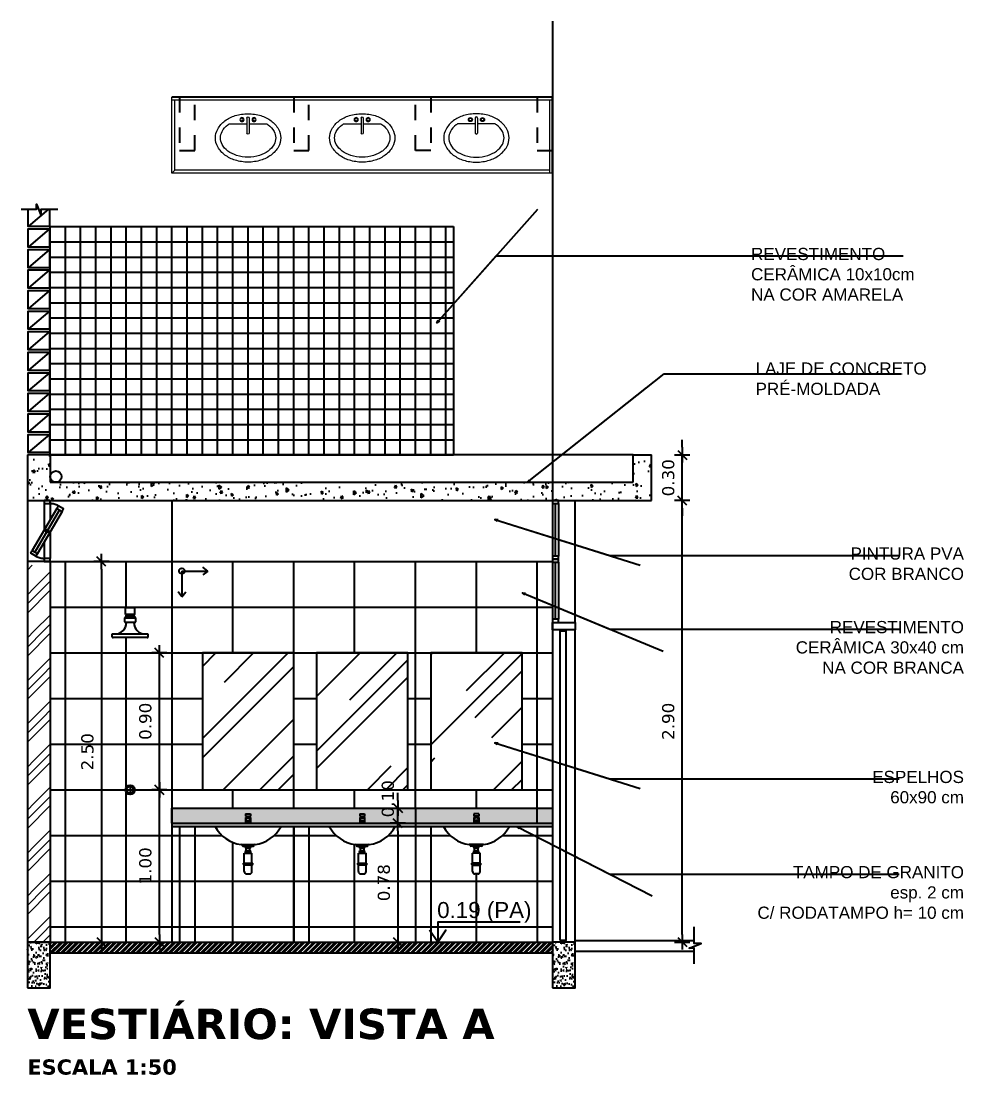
# Model space of a CAD drawing. Header units: inches. Extents: x -64 to 509, y -100 to 268.
# Drawn here: x 29.03 to 35.23, y 30.9 to 37.82 of the extents above; entities that cross this region are included whole.
import ezdxf
from ezdxf.enums import TextEntityAlignment as Align

# ---------------------------------------------------------------- set-up
doc = ezdxf.new("R2010")
doc.units = ezdxf.units.IN
doc.header["$MEASUREMENT"] = 0
doc.header["$PDMODE"] = 35
doc.linetypes.add('HIDDEN2', pattern=[0.1875, 0.125, -0.0625])
doc.linetypes.add('TRAÇO-2PTOS_P', pattern=[0.625, 0.25, -0.125, 0, -0.125, 0, -0.125])
for name, color, linetype in [('ARQ-ALV-PROJEÇÃO', 8, 'TRAÇO-2PTOS_P'), ('ARQ-ALV-VISTA1', 1, 'Continuous'), ('ARQ-ALV-VISTA2', 2, 'Continuous'), ('ARQ-CTA-1_050', 1, 'Continuous'), ('ARQ-CTA-1_200', 1, 'Continuous'), ('ARQ-HTC', 9, 'Continuous'), ('ARQ-PIS-VISTA1', 1, 'Continuous'), ('ARQ-PIS-VISTA2', 2, 'Continuous'), ('ARQ-SMB-1_050', 1, 'Continuous'), ('ARQ_HIDRO', 4, 'Continuous'), ('ARQ_REBOCO', 4, 'Continuous'), ('BL-SAN-01', 1, 'Continuous'), ('COTA', 1, 'Continuous'), ('HACHURA', 1, 'Continuous'), ('Nivel', 2, 'Continuous'), ('VISTA1', 1, 'Continuous')]:
    doc.layers.add(name, color=color, linetype=linetype)
doc.layers.add('BANHEIRO', color=1, linetype='Continuous', lineweight=20)
doc.layers.add('HAT', color=8, linetype='Continuous', lineweight=15)
doc.styles.add('ARIAL', font='arial.ttf')
doc.styles.add('FNDE Texto Cota 0050', font='verdana.ttf', dxfattribs={"height": 0.08})
doc.styles.add('ROMANS', font='arial.ttf')
doc.styles.get("Standard").update_dxf_attribs({"font": 'verdana.ttf'})
doc.dimstyles.new('COTA 50', dxfattribs={"dimtxt": 0.08, "dimasz": 0.02, "dimexe": 0.1, "dimexo": 0.2, "dimgap": 0.025, "dimtad": 1, "dimrnd": 0.01, "dimzin": 4, "dimdsep": 46, "dimtxsty": 'ROMANS', "dimblk": 'ARCHTICK', "dimcen": 0.2, "dimclrd": 1, "dimclrt": 1, "dimadec": 0, "dimazin": 0, "dimtfac": 1.777778, "dimtix": 1, "dimtmove": 2, "dimatfit": 3, "dimldrblk": 'ARCHTICK', "dimfxl": 0.25, "dimfxlon": 1, "dimtolj": 1, "dimtzin": 0, "dimarcsym": 0})
doc.dimstyles.new('FNDE 1-0050', dxfattribs={"dimscale": 5, "dimtxt": 0.08, "dimasz": 0.01, "dimexe": 0.15, "dimexo": 0.15, "dimgap": 0.01, "dimtad": 1, "dimzin": 1, "dimdsep": 46, "dimtxsty": 'FNDE Texto Cota 0050', "dimblk": 'tic', "dimcen": 0.015, "dimdle": 0.15, "dimse1": 1, "dimse2": 1, "dimclrd": 251, "dimclre": 251, "dimclrt": 256, "dimaunit": 1, "dimadec": 3, "dimazin": 0, "dimtfac": 1, "dimtix": 1, "dimtmove": 2, "dimatfit": 3, "dimldrblk": 'tic', "dimfxl": 0.15, "dimtvp": 1, "dimtolj": 1, "dimtzin": 0, "dimarcsym": 0})

# ---------------------------------------------------------------- blocks, each defined once
blk = doc.blocks.new('tic')
at = {"color": 251}
for p, q in [((-1, 0), (1, 0)), ((0, -1), (0, 1))]:
    blk.add_line(p, q, dxfattribs=at)
blk.add_line((-0.6, -0.6), (0.6, 0.6))
blk = doc.blocks.new('*D543')
at = {"layer": 'ARQ-CTA-1_050', "color": 251, "lineweight": -2, "transparency": 16777216}
blk.add_line((33.3778, 31.8204), (33.3778, 34.6204), dxfattribs=at)
at = {"layer": 'DEFPOINTS', "color": 0, "transparency": 16777216}
for p in [(33.2036, 34.6704), (33.3778, 34.6704), (32.9923, 31.7704)]:
    blk.add_point(p, dxfattribs=at)
at = {"layer": 'ARQ-CTA-1_050', "color": 251, "lineweight": -2, "transparency": 16777216, "xscale": 0.05, "yscale": 0.05, "zscale": 0.05}
for p, rotation in [((33.3778, 34.6704), 90), ((33.3778, 31.7704), 270)]:
    blk.add_blockref('tic', p, dxfattribs=dict(at, rotation=rotation))
at = {"layer": 'ARQ-CTA-1_050', "transparency": 16777216, "insert": (33.2861, 33.2204), "char_height": 0.08, "attachment_point": 5, "rotation": 90, "style": 'FNDE Texto Cota 0050'}
blk.add_mtext('\\A1;2.90', dxfattribs=at)
blk = doc.blocks.new('_ArchTick')
at = {"color": 0, "linetype": 'ByBlock', "const_width": 0.15}
blk.add_lwpolyline([(-0.5, -0.5), (0.5, 0.5)], dxfattribs=at)
blk = doc.blocks.new('*D567')
at = {"layer": 'ARQ-CTA-1_050', "color": 251, "lineweight": -2, "transparency": 16777216}
for p, q in [((33.3778, 35.0204), (33.3778, 35.0704)), ((33.3778, 34.6704), (33.3778, 34.9704)), ((33.3778, 34.6204), (33.3778, 34.5704))]:
    blk.add_line(p, q, dxfattribs=at)
at = {"layer": 'DEFPOINTS', "color": 0, "transparency": 16777216}
for p in [(33.2036, 34.9704), (33.3778, 34.9704), (33.2036, 34.6704)]:
    blk.add_point(p, dxfattribs=at)
at = {"layer": 'ARQ-CTA-1_050', "color": 251, "lineweight": -2, "transparency": 16777216, "xscale": 0.05, "yscale": 0.05, "zscale": 0.05}
for p, rotation in [((33.3778, 34.9704), 270), ((33.3778, 34.6704), 90)]:
    blk.add_blockref('tic', p, dxfattribs=dict(at, rotation=rotation))
at = {"layer": 'ARQ-CTA-1_050', "transparency": 16777216, "insert": (33.2861, 34.8204), "char_height": 0.08, "attachment_point": 5, "rotation": 90, "style": 'FNDE Texto Cota 0050'}
blk.add_mtext('\\A1;0.30', dxfattribs=at)
blk = doc.blocks.new('*D569')
at = {"layer": 'ARQ-CTA-1_050', "color": 251, "lineweight": -2, "transparency": 16777216}
blk.add_line((31.5096, 32.5004), (31.5096, 31.8204), dxfattribs=at)
at = {"layer": 'DEFPOINTS', "color": 0, "transparency": 16777216}
for p in [(31.3869, 32.5504), (31.3869, 31.7704), (31.5096, 31.7704)]:
    blk.add_point(p, dxfattribs=at)
at = {"layer": 'ARQ-CTA-1_050', "color": 251, "lineweight": -2, "transparency": 16777216, "xscale": 0.05, "yscale": 0.05, "zscale": 0.05}
for p, rotation in [((31.5096, 32.5504), 90), ((31.5096, 31.7704), 270)]:
    blk.add_blockref('tic', p, dxfattribs=dict(at, rotation=rotation))
at = {"layer": 'ARQ-CTA-1_050', "transparency": 16777216, "insert": (31.4178, 32.1604), "char_height": 0.08, "attachment_point": 5, "rotation": 90, "style": 'FNDE Texto Cota 0050'}
blk.add_mtext('\\A1;0.78', dxfattribs=at)
blk = doc.blocks.new('*D570')
at = {"layer": 'ARQ-CTA-1_050', "color": 251, "lineweight": -2, "transparency": 16777216}
for p, q in [((31.5096, 32.7004), (31.5096, 32.7504)), ((31.5096, 32.5504), (31.5096, 32.6504)), ((31.5096, 32.5004), (31.5096, 32.4504))]:
    blk.add_line(p, q, dxfattribs=at)
at = {"layer": 'DEFPOINTS', "color": 0, "transparency": 16777216}
for p in [(31.3869, 32.6504), (31.5096, 32.6504), (31.3869, 32.5504)]:
    blk.add_point(p, dxfattribs=at)
at = {"layer": 'ARQ-CTA-1_050', "color": 251, "lineweight": -2, "transparency": 16777216, "xscale": 0.05, "yscale": 0.05, "zscale": 0.05}
for p, rotation in [((31.5096, 32.6504), 270), ((31.5096, 32.5504), 90)]:
    blk.add_blockref('tic', p, dxfattribs=dict(at, rotation=rotation))
at = {"layer": 'ARQ-CTA-1_050', "transparency": 16777216, "insert": (31.4438, 32.7116), "char_height": 0.08, "attachment_point": 5, "rotation": 90, "style": 'FNDE Texto Cota 0050'}
blk.add_mtext('\\A1;0.10', dxfattribs=at)
blk = doc.blocks.new('*D574')
at = {"layer": 'ARQ-CTA-1_050', "color": 251, "lineweight": -2, "transparency": 16777216}
blk.add_line((29.9423, 31.8204), (29.9423, 32.7204), dxfattribs=at)
at = {"layer": 'DEFPOINTS', "color": 0, "transparency": 16777216}
for p in [(29.9423, 32.7704), (30.0252, 32.7704), (30.0252, 31.7704)]:
    blk.add_point(p, dxfattribs=at)
at = {"layer": 'ARQ-CTA-1_050', "color": 251, "lineweight": -2, "transparency": 16777216, "xscale": 0.05, "yscale": 0.05, "zscale": 0.05}
for p, rotation in [((29.9423, 32.7704), 90), ((29.9423, 31.7704), 270)]:
    blk.add_blockref('tic', p, dxfattribs=dict(at, rotation=rotation))
at = {"layer": 'ARQ-CTA-1_050', "transparency": 16777216, "insert": (29.8507, 32.2704), "char_height": 0.08, "attachment_point": 5, "rotation": 90, "style": 'FNDE Texto Cota 0050'}
blk.add_mtext('\\A1;1.00', dxfattribs=at)
blk = doc.blocks.new('*D575')
at = {"layer": 'ARQ-CTA-1_050', "color": 251, "lineweight": -2, "transparency": 16777216}
blk.add_line((29.9423, 32.8204), (29.9423, 33.6204), dxfattribs=at)
at = {"layer": 'DEFPOINTS', "color": 0, "transparency": 16777216}
for p in [(29.9423, 33.6704), (30.2252, 33.6704), (30.0252, 32.7704)]:
    blk.add_point(p, dxfattribs=at)
at = {"layer": 'ARQ-CTA-1_050', "color": 251, "lineweight": -2, "transparency": 16777216, "xscale": 0.05, "yscale": 0.05, "zscale": 0.05}
for p, rotation in [((29.9423, 33.6704), 90), ((29.9423, 32.7704), 270)]:
    blk.add_blockref('tic', p, dxfattribs=dict(at, rotation=rotation))
at = {"layer": 'ARQ-CTA-1_050', "transparency": 16777216, "insert": (29.8507, 33.2204), "char_height": 0.08, "attachment_point": 5, "rotation": 90, "style": 'FNDE Texto Cota 0050'}
blk.add_mtext('\\A1;0.90', dxfattribs=at)
blk = doc.blocks.new('*D576')
at = {"layer": 'ARQ-CTA-1_050', "color": 251, "lineweight": -2, "transparency": 16777216}
blk.add_line((29.5618, 34.2204), (29.5618, 31.8204), dxfattribs=at)
at = {"layer": 'DEFPOINTS', "color": 0, "transparency": 16777216}
for p in [(29.6252, 34.2704), (29.5618, 31.7704), (29.6252, 31.7704)]:
    blk.add_point(p, dxfattribs=at)
at = {"layer": 'ARQ-CTA-1_050', "color": 251, "lineweight": -2, "transparency": 16777216, "xscale": 0.05, "yscale": 0.05, "zscale": 0.05}
for p, rotation in [((29.5618, 34.2704), 90), ((29.5618, 31.7704), 270)]:
    blk.add_blockref('tic', p, dxfattribs=dict(at, rotation=rotation))
at = {"layer": 'ARQ-CTA-1_050', "transparency": 16777216, "insert": (29.4701, 33.0204), "char_height": 0.08, "attachment_point": 5, "rotation": 90, "style": 'FNDE Texto Cota 0050'}
blk.add_mtext('\\A1;2.50', dxfattribs=at)
blk = doc.blocks.new('CUBAB2')
for p, q in [((0.0666, 0.1231), (0.0666, 0.0077)), ((0.0281, 0.0077), (0.1266, 0.0077)), ((0.0281, -0.007), (0.1266, -0.007)), ((0.0666, -0.007), (0.0666, -0.1231))]:
    blk.add_line(p, q)
for centre, radius in [((0.0383, 0.04), 0.0134), ((0.0383, 0.04), 0.00926), ((0.0383, -0.0393), 0.0134), ((0.0383, -0.0393), 0.00926)]:
    blk.add_circle(centre, radius)
for centre, radius, start, end in [((0.159, 0.0951), 0.1194, 90, 119.19238), ((0.159, 0.0951), 0.1194, 60.80762, 90), ((0.2248, 0.0195), 0.2219, 143.44753, 162.92883), ((0.1846, 0.0494), 0.1718, 119.19238, 143.44753), ((0.1846, 0.0494), 0.139, 119.19238, 143.44753), ((0.159, 0.0951), 0.0866, 90, 119.19238), ((0.159, 0.0951), 0.0866, 60.80762, 90), ((0.1335, 0.0494), 0.139, 36.55247, 60.80762), ((0.1335, 0.0494), 0.1718, 36.55247, 60.80762), ((0.0932, 0.0195), 0.2219, 17.07117, 36.55247), ((0.2883, 0), 0.2883, 162.92883, 180), ((0.2248, 0.0195), 0.1891, 143.44753, 146.77962), ((0.0932, 0.0195), 0.1891, 17.07117, 36.55247), ((0.0297, 0), 0.2555, 360, 17.07117), ((0.0297, 0), 0.2883, 360, 17.07117), ((0.2883, 0), 0.2883, 180, 197.07117), ((0.0281, 0.0003), 0.00737, 90, 270), ((0.1266, 0.0003), 0.00737, 270, 90), ((0.0297, 0), 0.2883, 342.92883, 360), ((0.0297, 0), 0.2555, 342.92883, 0), ((0.2248, -0.0195), 0.2219, 197.07117, 216.55247), ((0.2248, -0.0195), 0.1891, 213.22038, 216.55247), ((0.1846, -0.0494), 0.139, 216.55247, 240.80762), ((0.1335, -0.0494), 0.139, 299.19238, 323.44753), ((0.0932, -0.0195), 0.1891, 323.44753, 342.92883), ((0.0932, -0.0195), 0.2219, 323.44753, 342.92883), ((0.1846, -0.0494), 0.1718, 216.55247, 240.80762), ((0.159, -0.0951), 0.1194, 240.80762, 270), ((0.159, -0.0951), 0.0866, 240.80762, 270), ((0.159, -0.0951), 0.0866, 270, 299.19238), ((0.159, -0.0951), 0.1194, 270, 299.19238), ((0.1335, -0.0494), 0.1718, 299.19238, 323.44753)]:
    blk.add_arc(centre, radius, start, end)

msp = doc.modelspace()

# ---------------------------------------------------------------- hatches: boundary and pattern name
at = {"layer": 'ARQ-HTC'}
h = msp.add_hatch(dxfattribs=at)
h.set_pattern_fill('_USER', color=256, scale=0.1, style=0, double=1, pattern_type=0)
h.set_pattern_definition([(180, (47.22525, 36.47037), (0, 0.1), []), (90, (47.22525, 36.47037), (0.1, 6e-18), [])])
h.paths.add_polyline_path([(31.8752, 36.4704), (29.2252, 36.4704), (29.2252, 34.9704), (31.8752, 34.9704)])
h = msp.add_hatch(dxfattribs=at)
h.set_pattern_fill('STEEL', color=256, scale=0.2)
h.set_pattern_definition([(45, (-9.71085, 5e-13), (-0.01767767, 0.01767767), []), (45, (-9.71085, 0.0125), (-0.01767767, 0.01767767), [])])
h.paths.add_polyline_path([(32.5252, 31.7704), (29.2252, 31.7704), (29.2252, 31.7004), (32.5252, 31.7004)])
at = {"layer": 'ARQ-PIS-VISTA2'}
h = msp.add_hatch(dxfattribs=at)
h.set_pattern_fill('AR-SAND', color=1, scale=0.02)
h.set_pattern_definition([(37.5, (0, 0), (-0.001259867, 0.038536475), [0, -0.0304, 0, -0.034, 0, -0.0325]), (7.5, (0, 0), (0.035395534, 0.05644292), [0, -0.0164, 0, -0.0274, 0, -0.0105]), (327.5, (-0.0246, 0), (0.062282837, 0.00011318), [0, -0.01, 0, -0.036, 0, -0.047]), (317.5, (-0.0246, 0), (0.06012253, 0.01755351), [0, -0.005, 0, -0.0236, 0, -0.027])])
h.paths.add_polyline_path([(31.6252, 32.6504), (30.0252, 32.6504), (30.0252, 32.5504), (30.5092, 32.5504), (30.5092, 32.5894), (30.5132, 32.5894), (30.5132, 32.5974), (30.5092, 32.5974), (30.5092, 32.6134), (30.5412, 32.6134), (30.5412, 32.5974), (30.5372, 32.5974), (30.5372, 32.5894), (30.5412, 32.5894), (30.5412, 32.5504), (31.2592, 32.5504), (31.2592, 32.5894), (31.2632, 32.5894), (31.2632, 32.5974), (31.2592, 32.5974), (31.2592, 32.6134), (31.2912, 32.6134), (31.2912, 32.5974), (31.2872, 32.5974), (31.2872, 32.5894), (31.2912, 32.5894), (31.2912, 32.5504), (31.6252, 32.5504)])
h.paths.add_polyline_path([(32.0092, 32.6134), (32.0412, 32.6134), (32.0412, 32.5974), (32.0372, 32.5974), (32.0372, 32.5894), (32.0412, 32.5894), (32.0412, 32.5504), (32.4252, 32.5504), (32.4252, 32.6504), (31.6252, 32.6504), (31.6252, 32.5504), (32.0093, 32.5504), (32.0093, 32.5894), (32.0132, 32.5894), (32.0132, 32.5974), (32.0092, 32.5974)])
h.paths.add_polyline_path([(32.5252, 32.5504), (31.6252, 32.5504), (31.6252, 32.5304), (32.5252, 32.5304)])
h.paths.add_polyline_path([(32.5252, 32.6504), (32.4252, 32.6504), (32.4252, 32.5504), (32.5252, 32.5504)])
h.paths.add_polyline_path([(31.6252, 32.5504), (31.2912, 32.5504), (30.0252, 32.5504), (30.0252, 32.5304), (31.6252, 32.5304)])
at = {"layer": 'COTA'}
h = msp.add_hatch(dxfattribs=at)
h.set_pattern_fill('AR-CONC', color=256, scale=0.025, angle=45, style=0)
h.set_pattern_definition([(95, (-29.65685, -4.40286), (0.137888, 0.11570177), [0.01875, -0.20625]), (40, (-29.65685, -4.40286), (-0.15749804, 0.10844204), [0.015, -0.165]), (145.45144, (-29.64536, -4.39322), (-0.01961004, 0.2241438), [0.01593505, -0.17528553]), (91.1842, (-29.6922, -4.3675), (0.21792335, 0.15940344), [0.028125, -0.309375]), (141.63564, (-29.67404, -4.35422), (-0.006975, 0.3374279), [0.0239026, -0.2629284]), (36.18416, (-29.6922, -4.3675), (-0.006975, 0.3374279), [0.0225, -0.2475]), (66, (-29.66569, -4.35867), (0.1766929, 0.03434562), [0.01875, -0.20625]), (11, (-29.66569, -4.35867), (-0.08517715, 0.1712021), [0.015, -0.165]), (116.45144, (-29.65096, -4.3558), (0.09151574, 0.20554773), [0.01593505, -0.17528553]), (82.5, (-29.65685, -4.40286), (-0.056698296, 0.060997454), [0, -0.163, 0, -0.1675, 0, -0.165625]), (52.5, (-29.65685, -4.40286), (-0.02321824, 0.11622736), [0, -0.0955, 0, -0.15925, 0, -0.063125]), (12.5, (-29.69627, -4.442284), (0.09835454, 0.09038019), [0, -0.0625, 0, -0.195, 0, -0.25875]), (2.5, (-29.71395, -4.45996), (0.0853975, 0.12078995), [0, -0.08125, 0, -0.1295, 0, -0.18375])])
h.paths.add_polyline_path([(33.0552, 34.7904), (29.2252, 34.7904), (29.2252, 34.9704), (29.0752, 34.9704), (29.0752, 34.6704), (33.1752, 34.6704), (33.1752, 34.9704), (33.0552, 34.9704)])
h = msp.add_hatch(dxfattribs=at)
h.set_pattern_fill('AR-CONC', color=256, scale=0.01, angle=45, style=0)
h.set_pattern_definition([(95, (0, 0), (0.0551552, 0.04628071), [0.0075, -0.0825]), (40, (0, 0), (-0.06299922, 0.04337681), [0.006, -0.066]), (145.45144, (0.004596, 0.00386), (-0.00784402, 0.08965752), [0.00637402, -0.07011421]), (91.1842, (-0.01414, 0.01414), (0.08716934, 0.06376138), [0.01125, -0.12375]), (141.63564, (-0.00688, 0.01946), (-0.00279, 0.13497117), [0.00956103, -0.10517138]), (36.18416, (-0.01414, 0.01414), (-0.00279, 0.13497117), [0.009, -0.099]), (66, (-0.003536, 0.01768), (0.07067716, 0.01373825), [0.0075, -0.0825]), (11, (-0.003536, 0.01768), (-0.03407086, 0.06848084), [0.006, -0.066]), (116.45144, (0.002354, 0.01882), (0.0366063, 0.08221909), [0.00637402, -0.07011421]), (82.5, (0, 0), (-0.022679319, 0.024398982), [0, -0.0652, 0, -0.067, 0, -0.06625]), (52.5, (0, 0), (-0.009287294, 0.046490945), [0, -0.0382, 0, -0.0637, 0, -0.02525]), (12.5, (-0.015768, -0.015768), (0.039341817, 0.036152076), [0, -0.025, 0, -0.078, 0, -0.1035]), (2.5, (-0.02284, -0.02284), (0.034159, 0.04831598), [0, -0.0325, 0, -0.0518, 0, -0.0735])])
h.paths.add_polyline_path([(29.2252, 31.7704), (29.0752, 31.7704), (29.0752, 31.4704), (29.2252, 31.4704)])
h = msp.add_hatch(dxfattribs=at)
h.set_pattern_fill('AR-CONC', color=256, scale=0.01, angle=45, style=0)
h.set_pattern_definition([(95, (3.45, 0), (0.0551552, 0.04628071), [0.0075, -0.0825]), (40, (3.45, 0), (-0.06299922, 0.04337681), [0.006, -0.066]), (145.45144, (3.454596, 0.00386), (-0.00784402, 0.08965752), [0.00637402, -0.07011421]), (91.1842, (3.43586, 0.01414), (0.08716934, 0.06376138), [0.01125, -0.12375]), (141.63564, (3.44312, 0.01946), (-0.00279, 0.13497117), [0.00956103, -0.10517138]), (36.18416, (3.43586, 0.01414), (-0.00279, 0.13497117), [0.009, -0.099]), (66, (3.446464, 0.01768), (0.07067716, 0.01373825), [0.0075, -0.0825]), (11, (3.446464, 0.01768), (-0.03407086, 0.06848084), [0.006, -0.066]), (116.45144, (3.452354, 0.01882), (0.0366063, 0.08221909), [0.00637402, -0.07011421]), (82.5, (3.45, 0), (-0.022679319, 0.024398982), [0, -0.0652, 0, -0.067, 0, -0.06625]), (52.5, (3.45, 0), (-0.009287294, 0.046490945), [0, -0.0382, 0, -0.0637, 0, -0.02525]), (12.5, (3.434232, -0.015768), (0.039341817, 0.036152076), [0, -0.025, 0, -0.078, 0, -0.1035]), (2.5, (3.42716, -0.02284), (0.034159, 0.04831598), [0, -0.0325, 0, -0.0518, 0, -0.0735])])
h.paths.add_polyline_path([(32.6752, 31.7704), (32.5252, 31.7704), (32.5252, 31.4704), (32.6752, 31.4704)])
at = {"layer": 'HACHURA'}
h = msp.add_hatch(dxfattribs=at)
h.set_pattern_fill('AR-RROOF', color=1, scale=0.5, angle=45, style=0)
h.set_pattern_definition([(45, (30.07525, 32.83037), (0.42426, 1.13137), [7.5, -1, 2.5, -0.5]), (45, (30.3687, 33.4774), (-0.82378, 0.11667), [1.5, -0.165, 3, -0.375]), (45, (29.9515, 33.30766), (1.601597, 2.07536), [4, -0.7, 2, -0.5])])
h.paths.add_polyline_path([(30.8252, 32.7704), (30.8252, 33.6704), (30.2252, 33.6704), (30.2252, 32.7704)])
h.paths.add_polyline_path([(31.7252, 33.6704), (31.7252, 32.7704), (32.3252, 32.7704), (32.3252, 33.6704)])
h.paths.add_polyline_path([(31.5752, 32.7704), (31.5752, 33.6704), (30.9752, 33.6704), (30.9752, 32.7704)])
at = {"layer": 'HAT'}
h = msp.add_hatch(dxfattribs=at)
h.set_pattern_fill('GOST_GROUND', color=256, scale=0.02, style=0)
h.set_pattern_definition([(45, (-0.8609, -0.4102), (0.2828427, -2e-17), [0.4]), (45, (-0.8009, -0.4102), (0.2828427, -2e-17), [0.4]), (45, (-0.7409, -0.4102), (0.2828427, -2e-17), [0.4])])
h.paths.add_polyline_path([(29.2252, 34.2454), (29.0752, 34.2454), (29.0752, 31.7704), (29.2252, 31.7704)])

# ---------------------------------------------------------------- linework, layer by layer
at = {"layer": 'ARQ-ALV-PROJEÇÃO', "linetype": 'HIDDEN2'}
msp.add_circle((29.2052, 34.4704), 0.00915, dxfattribs=at)
for centre, radius, start, end in [((29.2248, 34.5429), 0.1075, 60.01519, 89.7715), ((29.1924, 34.4228), 0.1326, 242.88261, 266.90408)]:
    msp.add_arc(centre, radius, start, end, dxfattribs=at)
at = {"layer": 'ARQ-ALV-VISTA1'}
for p, q in [((33.0552, 34.9704), (29.2252, 34.9704)), ((32.6752, 33.8704), (32.6752, 34.6704)), ((29.2252, 34.2704), (30.0252, 34.2704)), ((30.0252, 34.2704), (32.5252, 34.2704)), ((29.7207, 33.9229), (29.7207, 33.9672)), ((29.7207, 33.9672), (29.7798, 33.9672)), ((29.7798, 33.9229), (29.7207, 33.9229)), ((29.7798, 33.9672), (29.7798, 33.9229)), ((29.7158, 33.9008), (29.7847, 33.9008)), ((29.7158, 33.8737), (29.7158, 33.9008)), ((29.7207, 33.9057), (29.7798, 33.9057)), ((29.7798, 33.8688), (29.7207, 33.8688)), ((29.7749, 33.918), (29.7256, 33.918)), ((29.7306, 33.918), (29.7306, 33.9057)), ((29.7699, 33.918), (29.7699, 33.9057)), ((29.7847, 33.9008), (29.7847, 33.8737)), ((29.633, 33.7753), (29.633, 33.794)), ((29.633, 33.794), (29.6508, 33.794)), ((29.6508, 33.794), (29.8497, 33.794)), ((29.8497, 33.794), (29.8675, 33.794)), ((29.8675, 33.794), (29.8675, 33.7753)), ((32.5252, 33.8204), (32.5252, 31.7704)), ((32.6752, 31.7704), (32.6752, 33.8204)), ((29.8626, 33.7704), (29.6379, 33.7704)), ((29.7282, 32.7704), (29.7723, 32.7704)), ((29.7282, 32.7704), (29.7723, 32.7704)), ((29.7502, 32.7924), (29.7502, 32.7483))]:
    msp.add_line(p, q, dxfattribs=at)
msp.add_lwpolyline([(31.8752, 36.4704), (31.8752, 34.9704), (29.2252, 34.9704), (29.2252, 36.4704)], close=True, dxfattribs=at)
for centre, radius in [((29.2627, 34.8279), 0.0375), ((29.7502, 32.7704), 0.0311), ((29.7502, 32.7704), 0.0221)]:
    msp.add_circle(centre, radius, dxfattribs=at)
for centre, radius, start, end in [((29.7256, 33.9229), 0.00492, 180, 270), ((29.7749, 33.9229), 0.00492, 270, 0), ((29.6508, 33.8688), 0.0748, 270, 0), ((29.7207, 33.9008), 0.00492, 90, 180), ((29.7207, 33.8737), 0.00492, 180, 270), ((29.8497, 33.8688), 0.0748, 180, 270), ((29.7798, 33.9008), 0.00492, 360, 90), ((29.7798, 33.8737), 0.00492, 270, 0), ((29.6379, 33.7753), 0.00492, 180, 270), ((29.8626, 33.7753), 0.00492, 270, 360)]:
    msp.add_arc(centre, radius, start, end, dxfattribs=at)
at = {"layer": 'ARQ-ALV-VISTA2', "color": 3}
for p, q in [((29.214, 36.585), (29.0802, 36.4704)), ((29.2202, 36.4554), (29.0802, 36.3354)), ((29.2202, 36.3204), (29.0802, 36.2004)), ((29.2202, 36.1854), (29.0802, 36.0654)), ((29.2202, 36.0504), (29.0802, 35.9304)), ((29.2202, 35.9154), (29.0802, 35.7954)), ((29.2202, 35.7804), (29.0802, 35.6604)), ((29.2202, 35.6454), (29.0802, 35.5254)), ((29.2202, 35.5104), (29.0802, 35.3904)), ((29.2202, 35.3754), (29.0802, 35.2554)), ((29.2202, 35.2404), (29.0802, 35.1204)), ((29.2202, 35.1054), (29.0802, 34.9854))]:
    msp.add_line(p, q, dxfattribs=at)
at = {"layer": 'ARQ-ALV-VISTA2'}
for p, q in [((32.5452, 34.3054), (32.5452, 34.6504)), ((29.2858, 34.6086), (29.1247, 34.3321)), ((32.5452, 33.8904), (32.5452, 34.2654))]:
    msp.add_line(p, q, dxfattribs=at)
for points in [[(29.2202, 36.585), (29.2202, 36.4704), (29.0802, 36.4704), (29.0802, 36.585)], [(29.1363, 36.5904), (29.1473, 36.5904)]]:
    msp.add_lwpolyline(points, dxfattribs=at)
for points in [[(29.2202, 36.3354), (29.0802, 36.3354), (29.0802, 36.4554), (29.2202, 36.4554)], [(29.2202, 36.2004), (29.0802, 36.2004), (29.0802, 36.3204), (29.2202, 36.3204)], [(29.2202, 36.0654), (29.0802, 36.0654), (29.0802, 36.1854), (29.2202, 36.1854)], [(29.2202, 35.9304), (29.0802, 35.9304), (29.0802, 36.0504), (29.2202, 36.0504)], [(29.2202, 35.7954), (29.0802, 35.7954), (29.0802, 35.9154), (29.2202, 35.9154)], [(29.2202, 35.6604), (29.0802, 35.6604), (29.0802, 35.7804), (29.2202, 35.7804)], [(29.2202, 35.5254), (29.0802, 35.5254), (29.0802, 35.6454), (29.2202, 35.6454)], [(29.2202, 35.3904), (29.0802, 35.3904), (29.0802, 35.5104), (29.2202, 35.5104)], [(29.2202, 35.2554), (29.0802, 35.2554), (29.0802, 35.3754), (29.2202, 35.3754)], [(29.2202, 35.1204), (29.0802, 35.1204), (29.0802, 35.2404), (29.2202, 35.2404)], [(29.2202, 34.9854), (29.0802, 34.9854), (29.0802, 35.1054), (29.2202, 35.1054)], [(29.1852, 34.6504), (29.2252, 34.6504), (29.2252, 34.6704), (29.1852, 34.6704)], [(29.2685, 34.6187), (29.303, 34.5986), (29.3131, 34.6159), (29.2785, 34.636)], [(32.5652, 34.6704), (32.5252, 34.6704), (32.5252, 34.6504), (32.5652, 34.6504)], [(29.1074, 34.3422), (29.142, 34.322), (29.132, 34.3048), (29.0974, 34.3249)], [(29.1852, 34.2704), (29.2252, 34.2704), (29.2252, 34.2904), (29.1852, 34.2904)], [(32.5652, 34.3054), (32.5252, 34.3054), (32.5252, 34.2854), (32.5652, 34.2854)], [(32.5652, 34.2854), (32.5252, 34.2854), (32.5252, 34.2654), (32.5652, 34.2654)], [(32.5652, 33.8904), (32.5252, 33.8904), (32.5252, 33.8704), (32.5652, 33.8704)]]:
    msp.add_lwpolyline(points, close=True, dxfattribs=at)
at = {"layer": 'ARQ-CTA-1_050'}
for points in [[(29.034, 36.585), (29.1363, 36.585), (29.1363, 36.6187), (29.1669, 36.5403), (29.1669, 36.585), (29.2759, 36.585)], [(33.4566, 31.6283), (33.4566, 31.7306), (33.4229, 31.7306), (33.5013, 31.7612), (33.4566, 31.7612), (33.4566, 31.8702)]]:
    msp.add_lwpolyline(points, dxfattribs=at)
at = {"layer": 'ARQ-CTA-1_050', "color": 3}
for points in [[(30.0907, 34.2077), (30.0907, 34.0371)], [(30.0907, 34.2077), (30.2614, 34.2077)], [(30.0907, 34.2077), (30.0907, 34.0371)], [(30.2614, 34.2077), (30.2277, 34.2323)], [(30.2614, 34.2077), (30.2277, 34.1832)], [(30.0907, 34.0371), (30.0662, 34.0708)], [(30.0907, 34.0371), (30.1153, 34.0708)]]:
    msp.add_lwpolyline(points, dxfattribs=at)
msp.add_circle((30.0907, 34.2077), 0.0186, dxfattribs=at)
at = {"layer": 'ARQ-CTA-1_200'}
for p, q in [((29.0752, 34.6704), (29.0752, 34.2704)), ((29.2685, 34.6187), (29.1074, 34.3422)), ((29.1852, 34.6504), (29.1852, 34.4758)), ((29.2252, 34.6504), (29.2252, 34.5445)), ((29.303, 34.5986), (29.142, 34.322)), ((29.2252, 34.465), (29.2252, 34.2904)), ((29.1852, 34.3963), (29.1852, 34.2904))]:
    msp.add_line(p, q, dxfattribs=at)
at = {"layer": 'ARQ-PIS-VISTA1', "color": 252}
for p, q in [((29.3252, 31.7704), (29.3252, 34.2704)), ((29.7252, 33.9672), (29.7252, 34.2704)), ((30.4252, 33.6704), (30.4252, 34.2704)), ((30.8252, 33.6704), (30.8252, 34.2704)), ((31.2252, 33.6704), (31.2252, 34.2704)), ((31.6252, 32.6504), (31.6252, 34.2704)), ((32.0252, 33.6704), (32.0252, 34.2704)), ((32.4252, 32.5504), (32.4252, 34.2704)), ((29.2252, 33.9704), (32.5252, 33.9704)), ((29.7252, 33.9057), (29.7252, 33.918)), ((29.7252, 32.7889), (29.7252, 33.7704)), ((29.2252, 33.6704), (32.5252, 33.6704)), ((29.2252, 33.3704), (30.2252, 33.3704)), ((30.8252, 33.3704), (30.9752, 33.3704)), ((31.5752, 33.3704), (31.7252, 33.3704)), ((32.3252, 33.3704), (32.5252, 33.3704)), ((29.2252, 33.0704), (30.2252, 33.0704)), ((30.8252, 33.0704), (30.9752, 33.0704)), ((31.5752, 33.0704), (31.7252, 33.0704)), ((32.3252, 33.0704), (32.5252, 33.0704)), ((29.2252, 32.7704), (29.7191, 32.7704)), ((29.7252, 31.7704), (29.7252, 32.7518)), ((29.7814, 32.7704), (32.5252, 32.7704)), ((30.4252, 32.6504), (30.4252, 32.7704)), ((30.8252, 32.6504), (30.8252, 32.7704)), ((31.2252, 32.6504), (31.2252, 32.7704)), ((32.0252, 32.6504), (32.0252, 32.7704)), ((32.0252, 32.6504), (32.0252, 32.7704)), ((29.2252, 32.4704), (30.3541, 32.4704)), ((30.6968, 32.4704), (31.1041, 32.4704)), ((30.8252, 31.7704), (30.8252, 32.5304)), ((31.4468, 32.4704), (31.8537, 32.4704)), ((32.1964, 32.4704), (32.5252, 32.4704)), ((30.4252, 31.7704), (30.4252, 32.4251)), ((31.2252, 31.7704), (31.2252, 32.4116)), ((32.0252, 31.7704), (32.0252, 32.2181)), ((29.2252, 32.1704), (32.5252, 32.1704)), ((29.2252, 31.8704), (32.5252, 31.8704))]:
    msp.add_line(p, q, dxfattribs=at)
at = {"layer": 'ARQ-PIS-VISTA2', "color": 1}
for p, q in [((31.6252, 32.6504), (31.6252, 32.5504)), ((31.6252, 32.5504), (31.6252, 32.5304))]:
    msp.add_line(p, q, dxfattribs=at)
at = {"layer": 'ARQ-PIS-VISTA2', "color": 3}
msp.add_lwpolyline([(32.5252, 33.8704), (32.6752, 33.8704), (32.6752, 33.8204), (32.5252, 33.8204)], close=True, dxfattribs=at)
at = {"layer": 'ARQ-PIS-VISTA2'}
for points in [[(32.5742, 31.7816), (32.6142, 31.7816), (32.6142, 33.8129), (32.5742, 33.8129)], [(30.2252, 32.7704), (30.8252, 32.7704), (30.8252, 33.6704), (30.2252, 33.6704)], [(30.9752, 32.7704), (31.5752, 32.7704), (31.5752, 33.6704), (30.9752, 33.6704)], [(31.7252, 32.7704), (32.3252, 32.7704), (32.3252, 33.6704), (31.7252, 33.6704)]]:
    msp.add_lwpolyline(points, close=True, dxfattribs=at)
at = {"layer": 'ARQ_HIDRO', "color": 1}
for p, q in [((30.5092, 32.6134), (30.5092, 32.5974)), ((30.5092, 32.6134), (30.5412, 32.6134)), ((30.5412, 32.6134), (30.5412, 32.5974)), ((31.2592, 32.6134), (31.2592, 32.5974)), ((31.2592, 32.6134), (31.2912, 32.6134)), ((31.2912, 32.6134), (31.2912, 32.5974)), ((32.0092, 32.6134), (32.0092, 32.5974)), ((32.0412, 32.6134), (32.0092, 32.6134)), ((32.0412, 32.6134), (32.0412, 32.5974)), ((30.5092, 32.5974), (30.5412, 32.5974)), ((30.5092, 32.5894), (30.5092, 32.5504)), ((30.5092, 32.5894), (30.5412, 32.5894)), ((30.5132, 32.5974), (30.5132, 32.5894)), ((30.5372, 32.5974), (30.5372, 32.5894)), ((30.5412, 32.5894), (30.5412, 32.5504)), ((31.2592, 32.5974), (31.2912, 32.5974)), ((31.2592, 32.5894), (31.2592, 32.5504)), ((31.2592, 32.5894), (31.2912, 32.5894)), ((31.2632, 32.5974), (31.2632, 32.5894)), ((31.2872, 32.5974), (31.2872, 32.5894)), ((31.2912, 32.5894), (31.2912, 32.5504)), ((32.0412, 32.5974), (32.0092, 32.5974)), ((32.0412, 32.5894), (32.0093, 32.5894)), ((32.0093, 32.5894), (32.0093, 32.5504)), ((32.0132, 32.5974), (32.0132, 32.5894)), ((32.0372, 32.5974), (32.0372, 32.5894)), ((32.0412, 32.5894), (32.0412, 32.5504))]:
    msp.add_line(p, q, dxfattribs=at)
at = {"layer": 'ARQ_HIDRO', "color": 2}
for p, q in [((30.5112, 32.5781), (30.5112, 32.5662)), ((30.5192, 32.5861), (30.5312, 32.5861)), ((30.5392, 32.5781), (30.5392, 32.5662)), ((31.2612, 32.5781), (31.2612, 32.5662)), ((31.2692, 32.5861), (31.2812, 32.5861)), ((31.2892, 32.5781), (31.2892, 32.5662)), ((32.0112, 32.5781), (32.0112, 32.5662)), ((32.0312, 32.5861), (32.0192, 32.5861)), ((32.0392, 32.5781), (32.0392, 32.5662)), ((30.4793, 32.4111), (30.5716, 32.4111)), ((30.4911, 32.4004), (30.5598, 32.4004)), ((30.5134, 32.3964), (30.5134, 32.4004)), ((30.5375, 32.3964), (30.5375, 32.4004)), ((31.2293, 32.4111), (31.3216, 32.4111)), ((31.2411, 32.4004), (31.3098, 32.4004)), ((31.2634, 32.3964), (31.2634, 32.4004)), ((31.2875, 32.3964), (31.2875, 32.4004)), ((32.0712, 32.4111), (31.9789, 32.4111)), ((32.0594, 32.4004), (31.9907, 32.4004)), ((32.013, 32.3964), (32.013, 32.4004)), ((32.0371, 32.3964), (32.0371, 32.4004)), ((30.5004, 32.2888), (30.5004, 32.3535)), ((30.5004, 32.3535), (30.5505, 32.3535)), ((30.5084, 32.3964), (30.5425, 32.3964)), ((30.5084, 32.3913), (30.5084, 32.3964)), ((30.5084, 32.3913), (30.5425, 32.3913)), ((30.5084, 32.3645), (30.5084, 32.3695)), ((30.5084, 32.3695), (30.5425, 32.3695)), ((30.5084, 32.3645), (30.5425, 32.3645)), ((30.5104, 32.3863), (30.5104, 32.3913)), ((30.5104, 32.3863), (30.5405, 32.3863)), ((30.5104, 32.3595), (30.5104, 32.3645)), ((30.5104, 32.3595), (30.5405, 32.3595)), ((30.5134, 32.3695), (30.5134, 32.3863)), ((30.5134, 32.3535), (30.5134, 32.3595)), ((30.5375, 32.3695), (30.5375, 32.3863)), ((30.5375, 32.3535), (30.5375, 32.3595)), ((30.5405, 32.3863), (30.5405, 32.3913)), ((30.5405, 32.3595), (30.5405, 32.3645)), ((30.5425, 32.3913), (30.5425, 32.3964)), ((30.5425, 32.3645), (30.5425, 32.3695)), ((30.5505, 32.2888), (30.5505, 32.3535)), ((31.2504, 32.2888), (31.2504, 32.3535)), ((31.2504, 32.3535), (31.3005, 32.3535)), ((31.2584, 32.3964), (31.2925, 32.3964)), ((31.2584, 32.3913), (31.2584, 32.3964)), ((31.2584, 32.3913), (31.2925, 32.3913)), ((31.2584, 32.3645), (31.2584, 32.3695)), ((31.2584, 32.3695), (31.2925, 32.3695)), ((31.2584, 32.3645), (31.2925, 32.3645)), ((31.2604, 32.3863), (31.2604, 32.3913)), ((31.2604, 32.3863), (31.2905, 32.3863)), ((31.2604, 32.3595), (31.2604, 32.3645)), ((31.2604, 32.3595), (31.2905, 32.3595)), ((31.2634, 32.3695), (31.2634, 32.3863)), ((31.2634, 32.3535), (31.2634, 32.3595)), ((31.2875, 32.3695), (31.2875, 32.3863)), ((31.2875, 32.3535), (31.2875, 32.3595)), ((31.2905, 32.3863), (31.2905, 32.3913)), ((31.2905, 32.3595), (31.2905, 32.3645)), ((31.2925, 32.3913), (31.2925, 32.3964)), ((31.2925, 32.3645), (31.2925, 32.3695)), ((31.3005, 32.2888), (31.3005, 32.3535)), ((32, 32.2888), (32, 32.3535)), ((32.0501, 32.3535), (32, 32.3535)), ((32.0421, 32.3964), (32.008, 32.3964)), ((32.008, 32.3913), (32.008, 32.3964)), ((32.0421, 32.3913), (32.008, 32.3913)), ((32.008, 32.3645), (32.008, 32.3695)), ((32.0421, 32.3695), (32.008, 32.3695)), ((32.0421, 32.3645), (32.008, 32.3645)), ((32.01, 32.3863), (32.01, 32.3913)), ((32.0401, 32.3863), (32.01, 32.3863)), ((32.01, 32.3595), (32.01, 32.3645)), ((32.0401, 32.3595), (32.01, 32.3595)), ((32.013, 32.3695), (32.013, 32.3863)), ((32.013, 32.3535), (32.013, 32.3595)), ((32.0371, 32.3695), (32.0371, 32.3863)), ((32.0371, 32.3535), (32.0371, 32.3595)), ((32.0401, 32.3863), (32.0401, 32.3913)), ((32.0401, 32.3595), (32.0401, 32.3645)), ((32.0421, 32.3913), (32.0421, 32.3964)), ((32.0421, 32.3645), (32.0421, 32.3695)), ((32.0501, 32.2888), (32.0501, 32.3535)), ((30.4953, 32.2888), (30.5555, 32.2888)), ((30.4953, 32.2788), (30.4953, 32.2888)), ((30.4953, 32.2788), (30.5555, 32.2788)), ((30.5505, 32.2747), (30.5004, 32.2747)), ((30.5004, 32.2332), (30.5004, 32.2747)), ((30.5505, 32.2332), (30.5505, 32.2747)), ((30.5555, 32.2788), (30.5555, 32.2888)), ((31.2453, 32.2888), (31.3055, 32.2888)), ((31.2453, 32.2788), (31.2453, 32.2888)), ((31.2453, 32.2788), (31.3055, 32.2788)), ((31.3005, 32.2747), (31.2504, 32.2747)), ((31.2504, 32.2332), (31.2504, 32.2747)), ((31.3005, 32.2332), (31.3005, 32.2747)), ((31.3055, 32.2788), (31.3055, 32.2888)), ((32.0552, 32.2888), (31.995, 32.2888)), ((31.995, 32.2788), (31.995, 32.2888)), ((32.0552, 32.2788), (31.995, 32.2788)), ((32, 32.2747), (32.0501, 32.2747)), ((32, 32.2332), (32, 32.2747)), ((32.0501, 32.2332), (32.0501, 32.2747)), ((32.0552, 32.2788), (32.0552, 32.2888)), ((30.5154, 32.2181), (30.5355, 32.2181)), ((31.2654, 32.2181), (31.2855, 32.2181)), ((32.0351, 32.2181), (32.015, 32.2181))]:
    msp.add_line(p, q, dxfattribs=at)
for centre, radius, start, end in [((30.5192, 32.5781), 0.008, 90, 180), ((30.5312, 32.5781), 0.008, 0, 90), ((31.2692, 32.5781), 0.008, 90, 180), ((31.2812, 32.5781), 0.008, 0, 90), ((32.0192, 32.5781), 0.008, 90, 180), ((32.0312, 32.5781), 0.008, 0, 90), ((30.5083, 32.6342), 0.225, 207.48376, 262.60032), ((30.5426, 32.6342), 0.225, 277.39968, 332.51624), ((31.2583, 32.6342), 0.225, 207.48376, 262.60032), ((31.2926, 32.6342), 0.225, 277.39968, 332.51624), ((32.0079, 32.6342), 0.225, 207.48376, 262.60032), ((32.0422, 32.6342), 0.225, 277.39968, 332.51624), ((30.4783, 32.4031), 0.008, 9.84459, 82.60032), ((30.4911, 32.4054), 0.005, 189.84459, 270), ((30.5598, 32.4054), 0.005, 270, 350.15541), ((30.5726, 32.4031), 0.008, 97.39968, 170.15541), ((31.2283, 32.4031), 0.008, 9.84459, 82.60032), ((31.2411, 32.4054), 0.005, 189.84459, 270), ((31.3098, 32.4054), 0.005, 270, 350.15541), ((31.3226, 32.4031), 0.008, 97.39968, 170.15541), ((31.9779, 32.4031), 0.008, 9.84459, 82.60032), ((31.9907, 32.4054), 0.005, 189.84459, 270), ((32.0594, 32.4054), 0.005, 270, 350.15541), ((32.0722, 32.4031), 0.008, 97.39968, 170.15541), ((30.4954, 32.2738), 0.00501, 10.56273, 90.97093), ((30.5554, 32.2738), 0.00501, 89.02907, 169.43727), ((31.2454, 32.2738), 0.00501, 10.56273, 90.97093), ((31.3054, 32.2738), 0.00501, 89.02907, 169.43727), ((31.9951, 32.2738), 0.00501, 10.56273, 90.97093), ((32.0551, 32.2738), 0.00501, 89.02907, 169.43727), ((30.5154, 32.2332), 0.015, 180, 270), ((30.5355, 32.2332), 0.015, 270, 0), ((31.2654, 32.2332), 0.015, 180, 270), ((31.2855, 32.2332), 0.015, 270, 0), ((32.015, 32.2332), 0.015, 180, 270), ((32.0351, 32.2332), 0.015, 270, 0)]:
    msp.add_arc(centre, radius, start, end, dxfattribs=at)
at = {"layer": 'ARQ_HIDRO', "color": 1}
for centre, start, end in [((30.5412, 32.5902), 270, 274.47962), ((31.2912, 32.5902), 270, 274.47962), ((32.0093, 32.5902), 265.52038, 270)]:
    msp.add_arc(centre, 0.0008, start, end, dxfattribs=at)
at = {"layer": 'ARQ_HIDRO', "color": 2}
for centre in [(30.5252, 32.5662), (31.2752, 32.5662)]:
    msp.add_ellipse(centre, major_axis=(0.014, 0), ratio=0.296747, dxfattribs=at)
at = {"layer": 'ARQ_HIDRO', "color": 2, "extrusion": (0, 0, -1)}
msp.add_ellipse((32.0252, 32.5662), major_axis=(-0.014, 0), ratio=0.296747, dxfattribs=at)
at = {"layer": 'ARQ_REBOCO', "ltscale": 10}
for p, q in [((32.5252, 37.8204), (32.5252, 33.6704)), ((32.5252, 37.3204), (30.0252, 37.3204)), ((29.2252, 34.9704), (29.0752, 34.9704)), ((29.0752, 34.9704), (29.0752, 34.6704)), ((29.2252, 34.9704), (29.2252, 34.7904)), ((29.2252, 34.9704), (29.2252, 34.7904)), ((29.0752, 34.2704), (29.0752, 31.7704)), ((29.2252, 34.2704), (29.0752, 34.2704)), ((29.2252, 34.2704), (29.2252, 31.7704)), ((29.2252, 34.2704), (29.2252, 31.7704))]:
    msp.add_line(p, q, dxfattribs=at)
at = {"layer": 'ARQ_REBOCO'}
for p, q in [((33.0552, 34.9704), (33.1752, 34.9704)), ((33.0552, 34.7904), (33.0552, 34.9704)), ((33.1752, 34.6704), (33.1752, 34.9704)), ((29.2252, 34.7904), (33.0552, 34.7904)), ((29.0752, 34.6704), (33.1752, 34.6704)), ((32.6752, 31.7804), (33.4566, 31.7804)), ((29.0752, 31.7704), (32.5252, 31.7704)), ((32.6752, 31.7104), (33.4566, 31.7104)), ((29.2252, 31.7004), (32.5252, 31.7004))]:
    msp.add_line(p, q, dxfattribs=at)
at = {"layer": 'ARQ_REBOCO', "ltscale": 10}
for points in [[(29.0752, 31.4704), (29.2252, 31.4704), (29.2252, 31.7704), (29.0752, 31.7704)], [(32.5252, 31.4704), (32.6752, 31.4704), (32.6752, 31.7704), (32.5252, 31.7704)]]:
    msp.add_lwpolyline(points, close=True, dxfattribs=at)
at = {"layer": 'BANHEIRO', "color": 2}
for p, q in [((30.0252, 36.8204), (30.0252, 37.3204)), ((32.5252, 37.3004), (30.0252, 37.3004)), ((32.5052, 37.3004), (32.5052, 36.8204)), ((32.5252, 36.8204), (30.0252, 36.8204))]:
    msp.add_line(p, q, dxfattribs=at)
at = {"layer": 'BANHEIRO'}
for p, q in [((30.0452, 36.8404), (30.0452, 37.3004)), ((30.0252, 36.8204), (30.0452, 36.8404)), ((32.5052, 36.8404), (30.0452, 36.8404))]:
    msp.add_line(p, q, dxfattribs=at)
at = {"layer": 'BL-SAN-01', "linetype": 'HIDDEN2', "ltscale": 0.5}
for points in [[(30.0752, 37.3204), (30.0752, 36.9704), (30.1752, 36.9704), (30.1752, 37.3204)], [(30.8252, 37.3204), (30.8252, 36.9704), (30.9252, 36.9704), (30.9252, 37.3204)], [(31.7252, 37.3204), (31.7252, 36.9704), (31.6252, 36.9704), (31.6252, 37.3204)], [(32.4252, 37.3204), (32.4252, 36.9704), (32.5252, 36.9704), (32.5252, 36.9704)]]:
    msp.add_lwpolyline(points, dxfattribs=at)
at = {"layer": 'COTA'}
for p, q in [((32.5252, 34.6504), (32.5252, 34.3054)), ((32.5652, 34.6504), (32.5652, 34.3054)), ((32.5252, 34.2654), (32.5252, 33.8904)), ((32.5652, 34.2654), (32.5652, 33.8904))]:
    msp.add_line(p, q, dxfattribs=at)
at = {"layer": 'HACHURA'}
msp.add_line((32.5252, 36.8204), (32.5252, 37.3204), dxfattribs=at)
at = {"layer": 'Nivel'}
msp.add_lwpolyline([(32.3121, 31.9018), (31.7711, 31.9018), (31.7711, 31.7704), (31.8246, 31.8474), (31.7711, 31.7704), (31.7177, 31.8474)], dxfattribs=at)
at = {"layer": 'VISTA1', "color": 2}
for p, q in [((30.0252, 34.6704), (30.0252, 32.6504)), ((30.0252, 32.6504), (30.0252, 31.7704)), ((30.0252, 32.5504), (30.0252, 32.6504)), ((30.0252, 32.6504), (32.5252, 32.6504))]:
    msp.add_line(p, q, dxfattribs=at)
at = {"layer": 'VISTA1', "color": 3}
for p, q in [((30.0252, 32.5504), (32.5252, 32.5504)), ((30.0252, 32.5304), (32.5252, 32.5304)), ((30.0752, 32.5304), (30.0752, 31.7704)), ((30.1752, 32.5304), (30.1752, 31.7704)), ((30.8252, 32.5304), (30.8252, 31.7704)), ((30.9252, 32.5304), (30.9252, 31.7704)), ((31.6252, 32.5304), (31.6252, 31.7704)), ((31.7252, 32.5304), (31.7252, 31.7704)), ((32.4252, 32.5304), (32.4252, 31.7704))]:
    msp.add_line(p, q, dxfattribs=at)
msp.add_lwpolyline([(30.0252, 32.5504), (30.0252, 32.5304)], dxfattribs=at)

# ---------------------------------------------------------------- block references
at = {"layer": 'BANHEIRO', "xscale": -1, "rotation": 90}
for p in [(30.5252, 37.2117), (31.2752, 37.2117)]:
    msp.add_blockref('CUBAB2', p, dxfattribs=at)
at = {"layer": 'BANHEIRO', "rotation": 270.0000000000002}
msp.add_blockref('CUBAB2', (32.0252, 37.2117), dxfattribs=at)

# ---------------------------------------------------------------- texts
at = {"layer": 'COTA', "char_height": 0.08, "style": 'ROMANS'}
for s, insert, width, attachment_point in [('REVESTIMENTO\\PCERÂMICA 10x10cm \\PNA COR AMARELA', (33.8299, 36.3305), 1.365309, 1), ('LAJE DE CONCRETO PRÉ-MOLDADA', (33.8594, 35.5779), 1.182391, 1), ('PINTURA PVA\\PCOR BRANCO', (35.2285, 34.3624), 1.365309, 3), ('REVESTIMENTO \\PCERÂMICA 30x40 cm \\PNA COR BRANCA ', (35.2285, 33.8794), 1.365309, 3), ('ESPELHOS  \\P60x90 cm', (35.2285, 32.895), 1.365309, 3), ('TAMPO DE GRANITO\\Pesp. 2 cm  \\PC/ RODATAMPO h= 10 cm', (35.2285, 32.2698), 1.365309, 3)]:
    msp.add_mtext(s, dxfattribs=dict(at, insert=insert, width=width, attachment_point=attachment_point))
at = {"layer": 'HACHURA', "insert": (29.0752, 31.3328), "char_height": 0.2, "attachment_point": 1}
msp.add_mtext('{\\fVerdana|b1|i0|c0|p34;VESTIÁRIO: VISTA A\\P\\H0.5x;ESCALA 1:50}', dxfattribs=at)
at = {"layer": 'Nivel', "style": 'ARIAL'}
msp.add_text('0.19 (PA) ', height=0.105, dxfattribs=at).set_placement((32.0978, 31.9283), align=Align.CENTER)

# ---------------------------------------------------------------- dimensions: what is measured, and where the dimension line sits
at = {"layer": 'ARQ-CTA-1_050'}
for base, p1, p2, picture, middle in [((33.3778, 34.9704), (33.2036, 34.6704), (33.2036, 34.9704), '*D567', (33.2861, 34.8204)), ((33.3778, 34.6704), (32.9923, 31.7704), (33.2036, 34.6704), '*D543', (33.2861, 33.2204)), ((29.5618, 31.7704), (29.6252, 34.2704), (29.6252, 31.7704), '*D576', (29.4701, 33.0204)), ((29.9423, 33.6704), (30.0252, 32.7704), (30.2252, 33.6704), '*D575', (29.8507, 33.2204)), ((29.9423, 32.7704), (30.0252, 31.7704), (30.0252, 32.7704), '*D574', (29.8507, 32.2704)), ((31.5096, 31.7704), (31.3869, 32.5504), (31.3869, 31.7704), '*D569', (31.4178, 32.1604))]:
    dim = msp.add_linear_dim(base=base, p1=p1, p2=p2, angle=90, dimstyle='FNDE 1-0050', dxfattribs=at)
    dim.commit()
    dim.dimension.update_dxf_attribs({"geometry": picture, "text_midpoint": middle})
dim = msp.add_linear_dim(base=(31.5096, 32.6504), p1=(31.3869, 32.5504), p2=(31.3869, 32.6504), angle=90, dimstyle='FNDE 1-0050', dxfattribs=at)
dim.commit()
dim.dimension.update_dxf_attribs({"geometry": '*D570', "text_midpoint": (31.4438, 32.7116), "dimtype": 160})

# ---------------------------------------------------------------- leaders
at = {"layer": 'ARQ-SMB-1_050', "annotation_type": 0, "has_hookline": 1, "hookline_direction": 1, "horizontal_direction": (-1, 0, 0)}
for points in [[(31.7649, 35.8375), (32.1551, 36.2777), (33.8049, 36.2777)], [(32.3617, 34.7904), (33.2597, 35.5041), (33.7896, 35.5041)]]:
    msp.add_leader(points, dimstyle='COTA 50', override={"dimldrblk": 'Open30'}, dxfattribs=at)
at = {"layer": 'COTA', "annotation_type": 0, "has_hookline": 1, "hookline_direction": 1, "horizontal_direction": (-1, 0, 0)}
for points in [[(32.1475, 34.547), (32.902, 34.3096), (33.7781, 34.3096)], [(32.3273, 34.064), (32.902, 33.8266), (33.7781, 33.8266)], [(32.1475, 33.0797), (32.902, 32.8423), (33.7781, 32.8423)], [(32.2912, 32.5304), (32.902, 32.2171), (33.7781, 32.2171)]]:
    msp.add_leader(points, dimstyle='COTA 50', override={"dimldrblk": 'Open30'}, dxfattribs=at)

doc.saveas('drawing.dxf')
